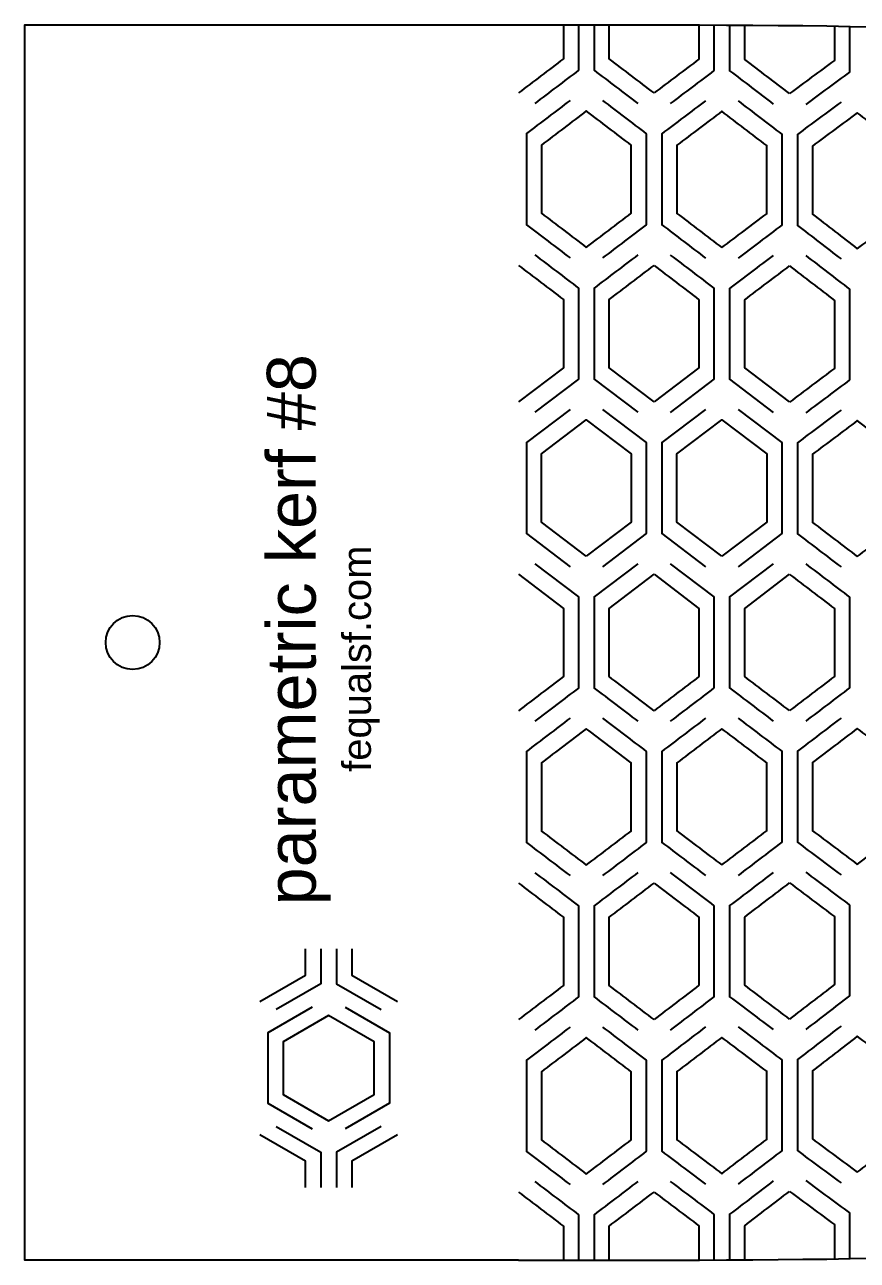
# Model space of a CAD drawing. Header units: millimetres. Extents: x 1 to 583, y -486 to -2.
# Drawn here: x 525.5 to 553.36, y -134.18 to -92.86 of the extents above; entities that cross this region are included whole.
import ezdxf

# ---------------------------------------------------------------- set-up
doc = ezdxf.new("R2010")
doc.units = ezdxf.units.MM
doc.header["$MEASUREMENT"] = 0
doc.layers.add('DEFAULT', color=7, linetype='Continuous')

msp = doc.modelspace()

# ---------------------------------------------------------------- linework, layer by layer
at = {"layer": 'DEFAULT'}
for points in [[(542.024, -134.179), (525.497, -134.179), (525.497, -92.862), (542.024, -92.862)], [(543.526, -103.191), (543.526, -104.331), (542.024, -105.472)], [(544.03, -103.191), (544.03, -104.714), (542.569, -105.823)], [(544.553, -103.191), (544.553, -104.714), (546.014, -105.823)], [(546.559, -105.472), (545.057, -104.331), (545.057, -103.191)], [(548.061, -103.193), (548.061, -104.333), (546.559, -105.473)], [(548.564, -103.193), (548.564, -104.715), (547.103, -105.824)], [(549.088, -103.193), (549.088, -104.715), (550.549, -105.824)], [(551.093, -105.473), (549.592, -104.333), (549.592, -103.193)], [(543.747, -105.724), (542.286, -106.833), (542.286, -109.879), (543.747, -110.988)], [(544.836, -105.724), (546.297, -106.833), (546.297, -109.879), (544.836, -110.988)], [(548.282, -105.725), (546.821, -106.834), (546.821, -109.879), (548.282, -110.988)], [(549.371, -105.725), (550.832, -106.834), (550.832, -109.879), (549.371, -110.988)], [(544.292, -110.637), (542.79, -109.496), (542.79, -107.216), (544.292, -106.075), (545.793, -107.216), (545.793, -109.496), (544.292, -110.637)], [(548.826, -110.637), (547.324, -109.497), (547.324, -107.216), (548.826, -106.076), (550.328, -107.216), (550.328, -109.497), (548.826, -110.637)], [(542.569, -110.889), (544.03, -111.998), (544.03, -113.521)], [(546.014, -110.889), (544.553, -111.998), (544.553, -113.521)], [(547.103, -110.889), (548.564, -111.998), (548.564, -113.521)], [(550.549, -110.889), (549.088, -111.998), (549.088, -113.521)], [(542.024, -111.24), (543.526, -112.38), (543.526, -113.521)], [(545.057, -113.521), (545.057, -112.38), (546.559, -111.24)], [(546.559, -111.24), (548.061, -112.38), (548.061, -113.521)], [(549.592, -113.521), (549.592, -112.38), (551.093, -111.24)], [(533.363, -125.522), (534.891, -124.64), (534.891, -123.759)], [(535.403, -123.759), (535.403, -124.936), (533.917, -125.794)], [(535.935, -123.759), (535.935, -124.936), (537.421, -125.794)], [(536.448, -123.759), (536.448, -124.64), (537.975, -125.522)], [(535.115, -125.717), (533.63, -126.575), (533.63, -128.93), (535.115, -129.788)], [(535.669, -129.516), (537.196, -128.634), (537.196, -126.871), (535.669, -125.989), (534.142, -126.871), (534.142, -128.634), (535.669, -129.516)], [(536.223, -125.717), (537.709, -126.575), (537.709, -128.93), (536.223, -129.788)], [(533.917, -129.711), (535.403, -130.569), (535.403, -131.746)], [(537.421, -129.711), (535.935, -130.569), (535.935, -131.746)], [(534.891, -131.746), (534.891, -130.864), (533.363, -129.983)], [(537.975, -129.983), (536.448, -130.864), (536.448, -131.746)]]:
    msp.add_lwpolyline(points, dxfattribs=at)
for points, knots in [([(542.024, -92.862), (553.829, -92.862), (559.732, -92.862), (565.634, -93.895), (571.537, -94.928), (577.439, -96.994), (583.342, -105.257)], [0, 0, 0, 0, 1, 1, 1, 2, 2, 2, 2]), ([(543.526, -92.863), (543.526, -93.243), (543.526, -93.623), (543.526, -94.003), (543.025, -94.383), (542.525, -94.763), (542.024, -95.142)], [0, 0, 0, 0, 1, 1, 1, 2, 2, 2, 2]), ([(544.03, -92.863), (544.03, -93.371), (544.03, -93.878), (544.03, -94.386), (543.543, -94.755), (543.056, -95.125), (542.569, -95.494)], [0, 0, 0, 0, 1, 1, 1, 2, 2, 2, 2]), ([(544.553, -92.863), (544.553, -93.371), (544.553, -93.878), (544.553, -94.386), (545.04, -94.756), (545.527, -95.126), (546.014, -95.496)], [0, 0, 0, 0, 1, 1, 1, 2, 2, 2, 2]), ([(546.559, -95.145), (546.058, -94.765), (545.558, -94.384), (545.057, -94.004), (545.057, -93.624), (545.057, -93.244), (545.057, -92.864)], [0, 0, 0, 0, 1, 1, 1, 2, 2, 2, 2]), ([(548.061, -92.872), (548.061, -93.252), (548.061, -93.632), (548.061, -94.012), (547.56, -94.39), (547.059, -94.767), (546.559, -95.145)], [0, 0, 0, 0, 1, 1, 1, 2, 2, 2, 2]), ([(548.564, -92.875), (548.564, -93.382), (548.564, -93.89), (548.564, -94.397), (548.077, -94.764), (547.59, -95.131), (547.103, -95.499)], [0, 0, 0, 0, 1, 1, 1, 2, 2, 2, 2]), ([(549.088, -92.878), (549.088, -93.385), (549.088, -93.892), (549.088, -94.399), (549.575, -94.771), (550.062, -95.143), (550.549, -95.515)], [0, 0, 0, 0, 1, 1, 1, 2, 2, 2, 2]), ([(551.093, -95.166), (550.593, -94.784), (550.092, -94.402), (549.592, -94.02), (549.592, -93.64), (549.592, -93.26), (549.592, -92.88)], [0, 0, 0, 0, 1, 1, 1, 2, 2, 2, 2]), ([(552.595, -92.918), (552.595, -93.297), (552.595, -93.676), (552.595, -94.055), (552.094, -94.425), (551.594, -94.795), (551.093, -95.166)], [0, 0, 0, 0, 1, 1, 1, 2, 2, 2, 2]), ([(553.099, -92.928), (553.099, -93.433), (553.099, -93.94), (553.099, -94.445), (552.612, -94.805), (552.125, -95.166), (551.638, -95.526)], [0, 0, 0, 0, 1, 1, 1, 2, 2, 2, 2]), ([(543.747, -95.395), (543.26, -95.765), (542.773, -96.134), (542.286, -96.504), (542.286, -97.519), (542.286, -98.534), (542.286, -99.549), (542.773, -99.919), (543.26, -100.289), (543.747, -100.659)], [0, 0, 0, 0, 1, 1, 1, 2, 2, 2, 3, 3, 3, 3]), ([(544.836, -95.396), (545.323, -95.766), (545.81, -96.136), (546.297, -96.506), (546.297, -97.521), (546.297, -98.536), (546.297, -99.551), (545.81, -99.92), (545.323, -100.29), (544.836, -100.659)], [0, 0, 0, 0, 1, 1, 1, 2, 2, 2, 3, 3, 3, 3]), ([(548.282, -95.405), (547.795, -95.772), (547.308, -96.139), (546.821, -96.507), (546.821, -97.522), (546.821, -98.537), (546.821, -99.552), (547.308, -99.923), (547.795, -100.295), (548.282, -100.666)], [0, 0, 0, 0, 1, 1, 1, 2, 2, 2, 3, 3, 3, 3]), ([(549.371, -95.41), (549.858, -95.782), (550.345, -96.153), (550.832, -96.525), (550.832, -97.538), (550.832, -98.552), (550.832, -99.566), (550.345, -99.934), (549.858, -100.302), (549.371, -100.67)], [0, 0, 0, 0, 1, 1, 1, 2, 2, 2, 3, 3, 3, 3]), ([(544.292, -100.308), (543.791, -99.928), (543.29, -99.547), (542.79, -99.167), (542.79, -98.407), (542.79, -97.647), (542.79, -96.887), (543.29, -96.507), (543.791, -96.127), (544.292, -95.747), (544.792, -96.127), (545.293, -96.508), (545.793, -96.888), (545.793, -97.648), (545.793, -98.408), (545.793, -99.168), (545.293, -99.548), (544.792, -99.928), (544.292, -100.308)], [0, 0, 0, 0, 1, 1, 1, 2, 2, 2, 3, 3, 3, 4, 4, 4, 5, 5, 5, 6, 6, 6, 6]), ([(548.826, -100.317), (548.326, -99.935), (547.825, -99.553), (547.324, -99.171), (547.324, -98.411), (547.324, -97.652), (547.324, -96.892), (547.825, -96.514), (548.326, -96.136), (548.826, -95.758), (549.327, -96.141), (549.827, -96.523), (550.328, -96.904), (550.328, -97.664), (550.328, -98.423), (550.328, -99.183), (549.827, -99.56), (549.327, -99.938), (548.826, -100.317)], [0, 0, 0, 0, 1, 1, 1, 2, 2, 2, 3, 3, 3, 4, 4, 4, 5, 5, 5, 6, 6, 6, 6]), ([(552.816, -95.447), (552.329, -95.808), (551.842, -96.169), (551.355, -96.53), (551.355, -97.543), (551.355, -98.557), (551.355, -99.571), (551.842, -99.946), (552.329, -100.321), (552.816, -100.696)], [0, 0, 0, 0, 1, 1, 1, 2, 2, 2, 3, 3, 3, 3]), ([(553.36, -100.353), (552.86, -99.967), (552.359, -99.582), (551.859, -99.196), (551.859, -98.437), (551.859, -97.678), (551.859, -96.92), (552.359, -96.548), (552.86, -96.177), (553.36, -95.807), (553.861, -96.194), (554.361, -96.581), (554.862, -96.967), (554.862, -97.723), (554.862, -98.48), (554.862, -99.236), (554.361, -99.608), (553.861, -99.98), (553.36, -100.353)], [0, 0, 0, 0, 1, 1, 1, 2, 2, 2, 3, 3, 3, 4, 4, 4, 5, 5, 5, 6, 6, 6, 6]), ([(542.569, -100.559), (543.056, -100.929), (543.543, -101.299), (544.03, -101.669), (544.03, -102.177), (544.03, -102.684), (544.03, -103.192)], [0, 0, 0, 0, 1, 1, 1, 2, 2, 2, 2]), ([(546.014, -100.561), (545.527, -100.93), (545.04, -101.3), (544.553, -101.669), (544.553, -102.177), (544.553, -102.684), (544.553, -103.192)], [0, 0, 0, 0, 1, 1, 1, 2, 2, 2, 2]), ([(547.103, -100.563), (547.59, -100.934), (548.077, -101.305), (548.564, -101.676), (548.564, -102.183), (548.564, -102.691), (548.564, -103.198)], [0, 0, 0, 0, 1, 1, 1, 2, 2, 2, 2]), ([(550.549, -100.574), (550.062, -100.942), (549.575, -101.31), (549.088, -101.678), (549.088, -102.185), (549.088, -102.692), (549.088, -103.199)], [0, 0, 0, 0, 1, 1, 1, 2, 2, 2, 2]), ([(551.638, -100.582), (552.125, -100.958), (552.612, -101.332), (553.099, -101.706), (553.099, -102.212), (553.099, -102.718), (553.099, -103.224)], [0, 0, 0, 0, 1, 1, 1, 2, 2, 2, 2]), ([(542.024, -100.911), (542.525, -101.291), (543.025, -101.671), (543.526, -102.051), (543.526, -102.431), (543.526, -102.811), (543.526, -103.192)], [0, 0, 0, 0, 1, 1, 1, 2, 2, 2, 2]), ([(545.057, -103.192), (545.057, -102.812), (545.057, -102.432), (545.057, -102.052), (545.558, -101.672), (546.058, -101.292), (546.559, -100.912)], [0, 0, 0, 0, 1, 1, 1, 2, 2, 2, 2]), ([(546.559, -100.912), (547.059, -101.294), (547.56, -101.675), (548.061, -102.057), (548.061, -102.437), (548.061, -102.817), (548.061, -103.197)], [0, 0, 0, 0, 1, 1, 1, 2, 2, 2, 2]), ([(549.592, -103.201), (549.592, -102.821), (549.592, -102.441), (549.592, -102.061), (550.092, -101.683), (550.593, -101.305), (551.093, -100.927)], [0, 0, 0, 0, 1, 1, 1, 2, 2, 2, 2]), ([(551.093, -100.927), (551.594, -101.312), (552.094, -101.697), (552.595, -102.082), (552.595, -102.461), (552.595, -102.84), (552.595, -103.219)], [0, 0, 0, 0, 1, 1, 1, 2, 2, 2, 2]), ([(552.595, -103.219), (552.595, -103.598), (552.595, -103.977), (552.595, -104.356), (552.094, -104.731), (551.594, -105.106), (551.093, -105.482)], [0, 0, 0, 0, 1, 1, 1, 2, 2, 2, 2]), ([(553.099, -103.224), (553.099, -103.73), (553.099, -104.236), (553.099, -104.742), (552.612, -105.107), (552.125, -105.472), (551.638, -105.837)], [0, 0, 0, 0, 1, 1, 1, 2, 2, 2, 2]), ([(552.816, -105.747), (552.329, -106.112), (551.842, -106.477), (551.355, -106.843), (551.355, -107.857), (551.355, -108.871), (551.355, -109.884), (551.842, -110.255), (552.329, -110.625), (552.816, -110.995)], [0, 0, 0, 0, 1, 1, 1, 2, 2, 2, 3, 3, 3, 3]), ([(553.36, -110.646), (552.86, -110.266), (552.359, -109.886), (551.859, -109.504), (551.859, -108.746), (551.859, -107.987), (551.859, -107.228), (552.359, -106.852), (552.86, -106.476), (553.36, -106.101), (553.861, -106.483), (554.361, -106.865), (554.862, -107.246), (554.862, -108.003), (554.862, -108.759), (554.862, -109.516), (554.361, -109.892), (553.861, -110.269), (553.36, -110.646)], [0, 0, 0, 0, 1, 1, 1, 2, 2, 2, 3, 3, 3, 4, 4, 4, 5, 5, 5, 6, 6, 6, 6]), ([(551.638, -110.893), (552.125, -111.264), (552.612, -111.633), (553.099, -112.003), (553.099, -112.509), (553.099, -113.015), (553.099, -113.521)], [0, 0, 0, 0, 1, 1, 1, 2, 2, 2, 2]), ([(551.093, -111.243), (551.594, -111.624), (552.094, -112.004), (552.595, -112.383), (552.595, -112.762), (552.595, -113.142), (552.595, -113.521)], [0, 0, 0, 0, 1, 1, 1, 2, 2, 2, 2]), ([(529.11, -112.617), (528.611, -112.617), (528.207, -113.022), (528.207, -113.521), (528.207, -114.019), (528.611, -114.424), (529.11, -114.424), (529.608, -114.424), (530.013, -114.019), (530.013, -113.521), (530.013, -113.022), (529.608, -112.617), (529.11, -112.617)], [0, 0, 0, 0, 1, 1, 1, 2, 2, 2, 3, 3, 3, 4, 4, 4, 4]), ([(543.526, -113.521), (543.526, -113.901), (543.526, -114.281), (543.526, -114.661), (543.025, -115.041), (542.525, -115.421), (542.024, -115.801)], [0, 0, 0, 0, 1, 1, 1, 2, 2, 2, 2]), ([(544.03, -113.521), (544.03, -114.028), (544.03, -114.536), (544.03, -115.043), (543.543, -115.413), (543.056, -115.783), (542.569, -116.153)], [0, 0, 0, 0, 1, 1, 1, 2, 2, 2, 2]), ([(544.553, -113.521), (544.553, -114.028), (544.553, -114.536), (544.553, -115.043), (545.04, -115.413), (545.527, -115.783), (546.014, -116.152)], [0, 0, 0, 0, 1, 1, 1, 2, 2, 2, 2]), ([(546.559, -115.801), (546.058, -115.421), (545.558, -115.041), (545.057, -114.661), (545.057, -114.281), (545.057, -113.901), (545.057, -113.521)], [0, 0, 0, 0, 1, 1, 1, 2, 2, 2, 2]), ([(548.061, -113.521), (548.061, -113.9), (548.061, -114.281), (548.061, -114.66), (547.56, -115.04), (547.059, -115.421), (546.559, -115.801)], [0, 0, 0, 0, 1, 1, 1, 2, 2, 2, 2]), ([(548.564, -113.521), (548.564, -114.028), (548.564, -114.535), (548.564, -115.042), (548.077, -115.412), (547.59, -115.782), (547.103, -116.152)], [0, 0, 0, 0, 1, 1, 1, 2, 2, 2, 2]), ([(549.088, -113.521), (549.088, -114.028), (549.088, -114.535), (549.088, -115.042), (549.575, -115.412), (550.062, -115.781), (550.549, -116.15)], [0, 0, 0, 0, 1, 1, 1, 2, 2, 2, 2]), ([(551.093, -115.798), (550.593, -115.419), (550.092, -115.04), (549.592, -114.66), (549.592, -114.28), (549.592, -113.9), (549.592, -113.521)], [0, 0, 0, 0, 1, 1, 1, 2, 2, 2, 2]), ([(552.595, -113.521), (552.595, -113.9), (552.595, -114.279), (552.595, -114.658), (552.094, -115.037), (551.594, -115.418), (551.093, -115.798)], [0, 0, 0, 0, 1, 1, 1, 2, 2, 2, 2]), ([(553.099, -113.521), (553.099, -114.027), (553.099, -114.533), (553.099, -115.039), (552.612, -115.408), (552.125, -115.778), (551.638, -116.148)], [0, 0, 0, 0, 1, 1, 1, 2, 2, 2, 2]), ([(543.747, -116.053), (543.26, -116.423), (542.773, -116.793), (542.286, -117.163), (542.286, -118.178), (542.286, -119.193), (542.286, -120.208), (542.773, -120.578), (543.26, -120.947), (543.747, -121.317)], [0, 0, 0, 0, 1, 1, 1, 2, 2, 2, 3, 3, 3, 3]), ([(544.836, -116.053), (545.323, -116.423), (545.81, -116.792), (546.297, -117.162), (546.297, -118.177), (546.297, -119.192), (546.297, -120.207), (545.81, -120.577), (545.323, -120.947), (544.836, -121.317)], [0, 0, 0, 0, 1, 1, 1, 2, 2, 2, 3, 3, 3, 3]), ([(548.282, -116.052), (547.795, -116.422), (547.308, -116.792), (546.821, -117.162), (546.821, -118.177), (546.821, -119.192), (546.821, -120.207), (547.308, -120.576), (547.795, -120.944), (548.282, -121.313)], [0, 0, 0, 0, 1, 1, 1, 2, 2, 2, 3, 3, 3, 3]), ([(549.371, -116.051), (549.858, -116.42), (550.345, -116.789), (550.832, -117.158), (550.832, -118.172), (550.832, -119.186), (550.832, -120.2), (550.345, -120.57), (549.858, -120.94), (549.371, -121.311)], [0, 0, 0, 0, 1, 1, 1, 2, 2, 2, 3, 3, 3, 3]), ([(552.816, -116.046), (552.329, -116.416), (551.842, -116.786), (551.355, -117.157), (551.355, -118.17), (551.355, -119.184), (551.355, -120.198), (551.842, -120.564), (552.329, -120.929), (552.816, -121.295)], [0, 0, 0, 0, 1, 1, 1, 2, 2, 2, 3, 3, 3, 3]), ([(544.292, -120.965), (543.791, -120.585), (543.29, -120.206), (542.79, -119.825), (542.79, -119.065), (542.79, -118.305), (542.79, -117.545), (543.29, -117.165), (543.791, -116.785), (544.292, -116.404), (544.792, -116.785), (545.293, -117.165), (545.793, -117.545), (545.793, -118.305), (545.793, -119.065), (545.793, -119.825), (545.293, -120.205), (544.792, -120.585), (544.292, -120.965)], [0, 0, 0, 0, 1, 1, 1, 2, 2, 2, 3, 3, 3, 4, 4, 4, 5, 5, 5, 6, 6, 6, 6]), ([(548.826, -120.961), (548.326, -120.582), (547.825, -120.203), (547.324, -119.824), (547.324, -119.064), (547.324, -118.304), (547.324, -117.544), (547.825, -117.163), (548.326, -116.783), (548.826, -116.403), (549.327, -116.782), (549.827, -117.161), (550.328, -117.541), (550.328, -118.3), (550.328, -119.059), (550.328, -119.819), (549.827, -120.199), (549.327, -120.58), (548.826, -120.961)], [0, 0, 0, 0, 1, 1, 1, 2, 2, 2, 3, 3, 3, 4, 4, 4, 5, 5, 5, 6, 6, 6, 6]), ([(553.36, -120.941), (552.86, -120.565), (552.359, -120.189), (551.859, -119.813), (551.859, -119.054), (551.859, -118.296), (551.859, -117.537), (552.359, -117.156), (552.86, -116.775), (553.36, -116.395), (553.861, -116.772), (554.361, -117.149), (554.862, -117.526), (554.862, -118.282), (554.862, -119.039), (554.862, -119.795), (554.361, -120.176), (553.861, -120.558), (553.36, -120.941)], [0, 0, 0, 0, 1, 1, 1, 2, 2, 2, 3, 3, 3, 4, 4, 4, 5, 5, 5, 6, 6, 6, 6]), ([(542.569, -121.218), (543.056, -121.587), (543.543, -121.957), (544.03, -122.327), (544.03, -122.834), (544.03, -123.342), (544.03, -123.849)], [0, 0, 0, 0, 1, 1, 1, 2, 2, 2, 2]), ([(546.014, -121.217), (545.527, -121.587), (545.04, -121.957), (544.553, -122.327), (544.553, -122.834), (544.553, -123.342), (544.553, -123.849)], [0, 0, 0, 0, 1, 1, 1, 2, 2, 2, 2]), ([(547.103, -121.216), (547.59, -121.585), (548.077, -121.953), (548.564, -122.322), (548.564, -122.829), (548.564, -123.336), (548.564, -123.843)], [0, 0, 0, 0, 1, 1, 1, 2, 2, 2, 2]), ([(550.549, -121.209), (550.062, -121.579), (549.575, -121.95), (549.088, -122.32), (549.088, -122.828), (549.088, -123.335), (549.088, -123.842)], [0, 0, 0, 0, 1, 1, 1, 2, 2, 2, 2]), ([(551.638, -121.204), (552.125, -121.57), (552.612, -121.935), (553.099, -122.299), (553.099, -122.805), (553.099, -123.311), (553.099, -123.817)], [0, 0, 0, 0, 1, 1, 1, 2, 2, 2, 2]), ([(542.024, -121.569), (542.525, -121.949), (543.025, -122.329), (543.526, -122.709), (543.526, -123.089), (543.526, -123.47), (543.526, -123.85)], [0, 0, 0, 0, 1, 1, 1, 2, 2, 2, 2]), ([(542.024, -134.179), (553.829, -134.179), (559.732, -134.179), (565.634, -133.147), (571.537, -132.114), (577.439, -130.048), (583.342, -121.784)], [0, 0, 0, 0, 1, 1, 1, 2, 2, 2, 2]), ([(545.057, -123.849), (545.057, -123.469), (545.057, -123.089), (545.057, -122.709), (545.558, -122.329), (546.058, -121.949), (546.559, -121.568)], [0, 0, 0, 0, 1, 1, 1, 2, 2, 2, 2]), ([(546.559, -121.568), (547.059, -121.947), (547.56, -122.326), (548.061, -122.705), (548.061, -123.085), (548.061, -123.465), (548.061, -123.845)], [0, 0, 0, 0, 1, 1, 1, 2, 2, 2, 2]), ([(549.592, -123.841), (549.592, -123.461), (549.592, -123.081), (549.592, -122.701), (550.092, -122.32), (550.593, -121.94), (551.093, -121.559)], [0, 0, 0, 0, 1, 1, 1, 2, 2, 2, 2]), ([(551.093, -121.559), (551.594, -121.935), (552.094, -122.31), (552.595, -122.685), (552.595, -123.064), (552.595, -123.443), (552.595, -123.822)], [0, 0, 0, 0, 1, 1, 1, 2, 2, 2, 2]), ([(543.526, -123.85), (543.526, -124.23), (543.526, -124.61), (543.526, -124.99), (543.025, -125.37), (542.525, -125.75), (542.024, -126.131)], [0, 0, 0, 0, 1, 1, 1, 2, 2, 2, 2]), ([(544.03, -123.849), (544.03, -124.357), (544.03, -124.865), (544.03, -125.372), (543.543, -125.742), (543.056, -126.112), (542.569, -126.482)], [0, 0, 0, 0, 1, 1, 1, 2, 2, 2, 2]), ([(544.553, -123.849), (544.553, -124.357), (544.553, -124.864), (544.553, -125.372), (545.04, -125.742), (545.527, -126.111), (546.014, -126.481)], [0, 0, 0, 0, 1, 1, 1, 2, 2, 2, 2]), ([(546.559, -126.129), (546.058, -125.749), (545.558, -125.369), (545.057, -124.989), (545.057, -124.609), (545.057, -124.229), (545.057, -123.849)], [0, 0, 0, 0, 1, 1, 1, 2, 2, 2, 2]), ([(548.061, -123.845), (548.061, -124.225), (548.061, -124.605), (548.061, -124.984), (547.56, -125.366), (547.059, -125.747), (546.559, -126.129)], [0, 0, 0, 0, 1, 1, 1, 2, 2, 2, 2]), ([(548.564, -123.843), (548.564, -124.351), (548.564, -124.858), (548.564, -125.365), (548.077, -125.736), (547.59, -126.107), (547.103, -126.479)], [0, 0, 0, 0, 1, 1, 1, 2, 2, 2, 2]), ([(549.088, -123.842), (549.088, -124.349), (549.088, -124.856), (549.088, -125.364), (549.575, -125.732), (550.062, -126.099), (550.549, -126.467)], [0, 0, 0, 0, 1, 1, 1, 2, 2, 2, 2]), ([(551.093, -126.114), (550.593, -125.736), (550.092, -125.358), (549.592, -124.98), (549.592, -124.6), (549.592, -124.22), (549.592, -123.841)], [0, 0, 0, 0, 1, 1, 1, 2, 2, 2, 2]), ([(552.595, -123.822), (552.595, -124.201), (552.595, -124.58), (552.595, -124.959), (552.094, -125.344), (551.594, -125.729), (551.093, -126.114)], [0, 0, 0, 0, 1, 1, 1, 2, 2, 2, 2]), ([(553.099, -123.817), (553.099, -124.323), (553.099, -124.829), (553.099, -125.335), (552.612, -125.709), (552.125, -126.084), (551.638, -126.459)], [0, 0, 0, 0, 1, 1, 1, 2, 2, 2, 2]), ([(543.747, -126.382), (543.26, -126.752), (542.773, -127.122), (542.286, -127.492), (542.286, -128.507), (542.286, -129.522), (542.286, -130.537), (542.773, -130.907), (543.26, -131.276), (543.747, -131.646)], [0, 0, 0, 0, 1, 1, 1, 2, 2, 2, 3, 3, 3, 3]), ([(544.836, -126.382), (545.323, -126.751), (545.81, -127.121), (546.297, -127.49), (546.297, -128.505), (546.297, -129.52), (546.297, -130.536), (545.81, -130.905), (545.323, -131.275), (544.836, -131.645)], [0, 0, 0, 0, 1, 1, 1, 2, 2, 2, 3, 3, 3, 3]), ([(548.282, -126.375), (547.795, -126.746), (547.308, -127.118), (546.821, -127.489), (546.821, -128.504), (546.821, -129.519), (546.821, -130.534), (547.308, -130.902), (547.795, -131.269), (548.282, -131.636)], [0, 0, 0, 0, 1, 1, 1, 2, 2, 2, 3, 3, 3, 3]), ([(549.371, -126.372), (549.858, -126.74), (550.345, -127.107), (550.832, -127.475), (550.832, -128.489), (550.832, -129.503), (550.832, -130.517), (550.345, -130.888), (549.858, -131.26), (549.371, -131.631)], [0, 0, 0, 0, 1, 1, 1, 2, 2, 2, 3, 3, 3, 3]), ([(552.816, -126.345), (552.329, -126.72), (551.842, -127.095), (551.355, -127.47), (551.355, -128.484), (551.355, -129.498), (551.355, -130.511), (551.842, -130.873), (552.329, -131.234), (552.816, -131.594)], [0, 0, 0, 0, 1, 1, 1, 2, 2, 2, 3, 3, 3, 3]), ([(544.292, -131.294), (543.791, -130.914), (543.29, -130.535), (542.79, -130.155), (542.79, -129.395), (542.79, -128.634), (542.79, -127.874), (543.29, -127.494), (543.791, -127.113), (544.292, -126.733), (544.792, -127.113), (545.293, -127.493), (545.793, -127.873), (545.793, -128.633), (545.793, -129.393), (545.793, -130.153), (545.293, -130.534), (544.792, -130.914), (544.292, -131.294)], [0, 0, 0, 0, 1, 1, 1, 2, 2, 2, 3, 3, 3, 4, 4, 4, 5, 5, 5, 6, 6, 6, 6]), ([(548.826, -131.283), (548.326, -130.905), (547.825, -130.528), (547.324, -130.15), (547.324, -129.39), (547.324, -128.63), (547.324, -127.87), (547.825, -127.488), (548.326, -127.106), (548.826, -126.725), (549.327, -127.103), (549.827, -127.481), (550.328, -127.859), (550.328, -128.618), (550.328, -129.377), (550.328, -130.137), (549.827, -130.519), (549.327, -130.901), (548.826, -131.283)], [0, 0, 0, 0, 1, 1, 1, 2, 2, 2, 3, 3, 3, 4, 4, 4, 5, 5, 5, 6, 6, 6, 6]), ([(553.36, -131.234), (552.86, -130.864), (552.359, -130.493), (551.859, -130.122), (551.859, -129.363), (551.859, -128.604), (551.859, -127.846), (552.359, -127.459), (552.86, -127.074), (553.36, -126.689), (553.861, -127.061), (554.361, -127.433), (554.862, -127.805), (554.862, -128.561), (554.862, -129.318), (554.862, -130.074), (554.361, -130.461), (553.861, -130.847), (553.36, -131.234)], [0, 0, 0, 0, 1, 1, 1, 2, 2, 2, 3, 3, 3, 4, 4, 4, 5, 5, 5, 6, 6, 6, 6]), ([(542.569, -131.547), (543.056, -131.917), (543.543, -132.286), (544.03, -132.656), (544.03, -133.163), (544.03, -133.671), (544.03, -134.178)], [0, 0, 0, 0, 1, 1, 1, 2, 2, 2, 2]), ([(546.014, -131.545), (545.527, -131.915), (545.04, -132.285), (544.553, -132.655), (544.553, -133.163), (544.553, -133.67), (544.553, -134.178)], [0, 0, 0, 0, 1, 1, 1, 2, 2, 2, 2]), ([(547.103, -131.543), (547.59, -131.91), (548.077, -132.277), (548.564, -132.644), (548.564, -133.152), (548.564, -133.659), (548.564, -134.166)], [0, 0, 0, 0, 1, 1, 1, 2, 2, 2, 2]), ([(550.549, -131.527), (550.062, -131.898), (549.575, -132.27), (549.088, -132.642), (549.088, -133.149), (549.088, -133.656), (549.088, -134.163)], [0, 0, 0, 0, 1, 1, 1, 2, 2, 2, 2]), ([(551.638, -131.515), (552.125, -131.876), (552.612, -132.236), (553.099, -132.596), (553.099, -133.102), (553.099, -133.608), (553.099, -134.114)], [0, 0, 0, 0, 1, 1, 1, 2, 2, 2, 2]), ([(542.024, -131.899), (542.525, -132.279), (543.025, -132.658), (543.526, -133.038), (543.526, -133.418), (543.526, -133.798), (543.526, -134.179)], [0, 0, 0, 0, 1, 1, 1, 2, 2, 2, 2]), ([(545.057, -134.178), (545.057, -133.798), (545.057, -133.417), (545.057, -133.037), (545.558, -132.657), (546.058, -132.277), (546.559, -131.896)], [0, 0, 0, 0, 1, 1, 1, 2, 2, 2, 2]), ([(546.559, -131.896), (547.059, -132.274), (547.56, -132.652), (548.061, -133.029), (548.061, -133.409), (548.061, -133.789), (548.061, -134.169)], [0, 0, 0, 0, 1, 1, 1, 2, 2, 2, 2]), ([(549.592, -134.161), (549.592, -133.781), (549.592, -133.401), (549.592, -133.022), (550.092, -132.639), (550.593, -132.257), (551.093, -131.875)], [0, 0, 0, 0, 1, 1, 1, 2, 2, 2, 2]), ([(551.093, -131.875), (551.594, -132.246), (552.094, -132.616), (552.595, -132.986), (552.595, -133.365), (552.595, -133.744), (552.595, -134.123)], [0, 0, 0, 0, 1, 1, 1, 2, 2, 2, 2])]:
    msp.add_open_spline(points, degree=3, knots=knots, dxfattribs=at)

# ---------------------------------------------------------------- texts
at = {"layer": 'DEFAULT', "color": 7, "attachment_point": 7, "rotation": 90}
for s, insert, char_height in [('\\fHelvetica 25 Ultra Light|b0|i0|c0|p34;\\W1;parametric kerf #8', (535.731, -122.311), 1.63767), ('\\fHelvetica 25 Ultra Light|b0|i0|c0|p34;\\W1;fequalsf.com', (537.372, -117.845), 0.95531)]:
    msp.add_mtext(s, dxfattribs=dict(at, insert=insert, char_height=char_height))

doc.saveas('drawing.dxf')
